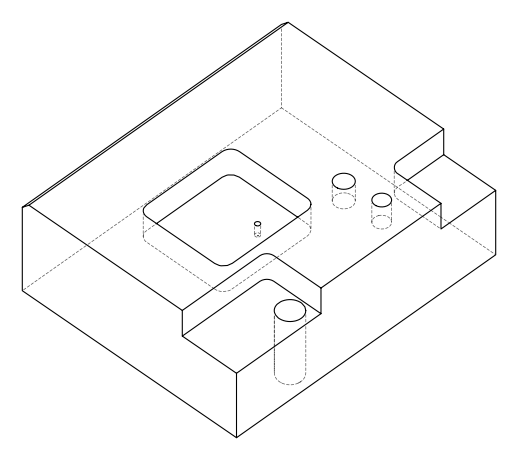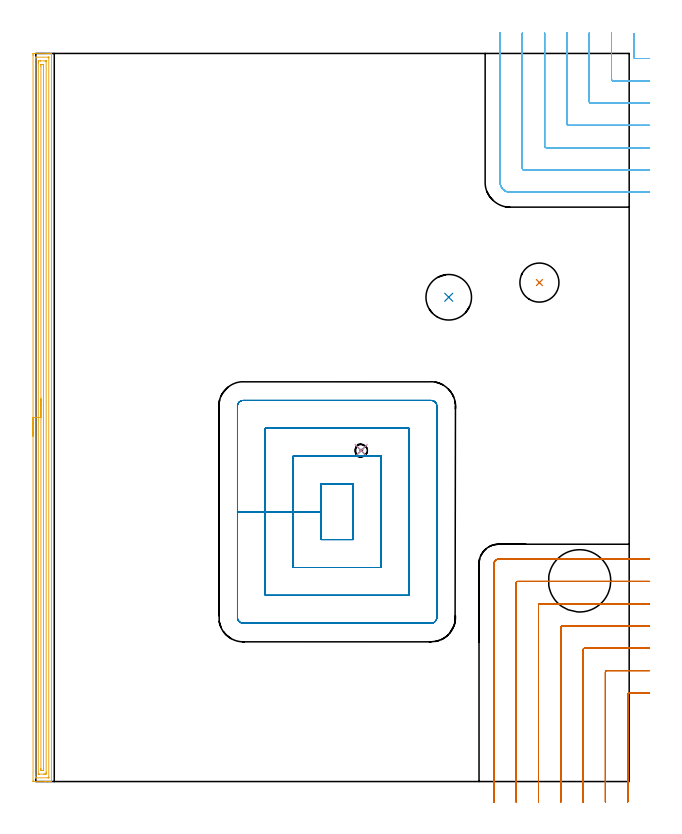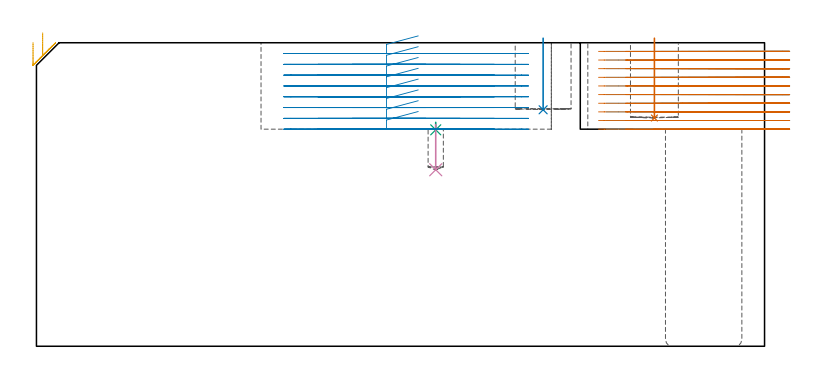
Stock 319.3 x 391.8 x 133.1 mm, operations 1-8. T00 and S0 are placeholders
(PLAN: 9 operations, 7 tool changes, 75.4 min)
(1 INDEXABLE_INSERT_DRILL_BLIND_HOLE_FROM_SOLID | STEP1POCKET | NXT0302_013 | 0.14 min | 11330 mm3)
(2 INDEXABLE_INSERT_DRILL_BLIND_HOLE_FROM_SOLID_1 | STEP1POCKET_2 | NXT0302_020 | 0.13 min | 13710 mm3)
(3 SPOT_DRILL | STEP1POCKET_1 | NXT0321_9005460120000 | 0.04 min | 4150 mm3)
(4 DRILL_BLIND_HOLE_INTO_CENTER | STEP1POCKET_1 | NXT0301_038 | 0.09 min | 611 mm3)
(5 AREA_MILL | FG_CHAMFER_SURFACE | UGT0205_001 | 12.75 min | 19198 mm3)
(6 MILL_CORNER_NOTCH_RECTANGULAR | CORNER_NOTCH_RECTANGULAR | NXT0201_012 | Follow Part, ap 4, ae 75% | 14.84 min | 241458 mm3)
(7 MILL_CORNER_NOTCH_RECTANGULAR_1 | CORNER_NOTCH_RECTANGULAR_1 | NXT0201_012 | Follow Part, ap 4, ae 75% | 21.91 min | 390198 mm3)
(8 MILL_RECTANGULAR_POCKET | POCKET_RECTANGULAR_STRAIGHT | UGT0201_094 | Follow Part, ap 5, ae 75% | 19.22 min | 665271 mm3)
(9 MILL_THROUGH_HOLE_FROM_SOLID_MATERIAL | STEP1HOLE | NXT0201_007 | Circular | 6.29 min | 83549 mm3)
(TOOL NXT0302_013 | Index. Insert Drill 21mm [880-D2100L25-05] | D21 PA176 FL105 Z2)
(TOOL NXT0302_020 | Index. Insert Drill 24.5mm [880-D2450L25-03] | D24.5 PA176 FL74 Z2)
(TOOL NXT0321_9005460120000 | NC Spot Drill, 142deg, 12mm, Carbide, Uncoated | D12 PA142 FL30 Z2)
(TOOL NXT0301_038 | Carbide Drill 6.7mm [860.1-0670-034A1-MM 2214] | D6.7 PA140 FL53 Z2)
(TOOL UGT0205_001 | Chamfer Mill 20 x 3 x 45 deg. | D20 FL50 Z2)
(TOOL NXT0201_012 | ENDMILL 16mm [2P460-1600-NA 1630] | D16 FL38 Z6)
(TOOL UGT0201_094 | End mill 20 mm | D20 FL38 Z4)
(TOOL NXT0201_007 | ENDMILL 25mm [R216.25-25050GCK54P 1620] | D25 R3 FL54 Z5)
(OP 1 INDEXABLE_INSERT_DRILL_BLIND_HOLE_FROM_SOLID)
G17 G21 G94 G90
T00 M6
G54
G17 G0 G90 X271. Y268.5 S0 M3
G43 Z143.1 H1
G94 G81 G98 Z100.1 F250. R135.1
G80
M5
M2
(OP 2 INDEXABLE_INSERT_DRILL_BLIND_HOLE_FROM_SOLID_1)
G17 G21 G94 G90
T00 M6
G54
G17 G0 G90 X222.2 Y260.6 S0 M3
G43 Z143.1 H1
G94 G81 G98 Z103.7 F250. R135.1
G80
M5
M2
(OP 3 SPOT_DRILL)
G17 G21 G94 G90
T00 M6
G54
G17 G0 G90 X175.1 Y178.1 S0 M3
G43 Z143.1 H0
G94 G81 G98 Z94.912 F250. R98.2
G80
M5
M2
(OP 4 DRILL_BLIND_HOLE_INTO_CENTER)
G17 G21 G94 G90
T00 M6
G54
G17 G0 G90 X175.1 Y178.1 S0 M3
G43 Z143.1 H1
G94 G81 G98 Z77.4 F250. R97.2
G80
M5
M2
(OP 5 AREA_MILL)
G17 G21 G94 G90
T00 M6
G54
G17 G0 G90 X-1.5 Y185.9 S1061 M3
G43 Z143.1 H0
Z133.2
G94 G1 Y185.938 Z132.328 F250.
Y186.052 Z131.463
Y186.241 Z130.612
Y186.503 Z129.78
Y186.837 Z128.974
Y187.24 Z128.2
Y187.708 Z127.464
Y188.24 Z126.772
Y188.829 Z126.129
Y189.472 Z125.54
Y190.164 Z125.008
Y190.9 Z124.54
Y191.674 Z124.137
Y192.48 Z123.803
Y193.312 Z123.541
Y194.164 Z123.352
Y195.028 Z123.238
Y195.9 Z123.2
Y390.806
X-1.499 Y391.177 Z123.201
X-1.495 Y391.695 Z123.203
X-1.492 Y391.791 Z123.206
X-0.981 Y391.8 Z123.716
X5.222 Z129.917
X6.645 Z131.342
X6.995 Z131.69
X7.694 Z132.394
X7.991 Z132.69
X8.371 Y391.793 Z133.063
X8.397 Y391.79 Z133.088
X8.4 Y391.624 Z133.1
Y0.176
X8.397 Y0.01 Z133.088
X8.371 Y0.008 Z133.063
X7.991 Y0. Z132.69
X7.694 Z132.394
X6.995 Z131.69
X5.759 Z130.456
X5.222 Z129.917
X4.605 Z129.3
X-1.25 Y0.001 Z123.447
X-1.492 Y0.01 Z123.206
X-1.499 Y0.252 Z123.199
Y0.271
X-1.5 Y195.9 Z123.2
X-0.086 Z124.614
Y389.38
X-0.084 Y389.61 Z124.616
X-0.082 Y389.721 Z124.618
X-0.079 Y389.773 Z124.621
X-0.073 Y389.79 Z124.627
X-0.023 Y389.792 Z124.677
X0.385 Y389.799 Z125.085
X6.588 Y389.8 Z131.288
X6.848 Y389.796 Z131.548
X6.962 Y389.791 Z131.662
X6.979 Y389.789 Z131.679
X6.981 Y389.771 Z131.681
X6.984 Y389.719 Z131.684
X6.985 Y389.612 Z131.685
X6.986 Y389.399 Z131.686
Y2.42
X6.984 Y2.19 Z131.684
X6.982 Y2.079 Z131.682
X6.979 Y2.027 Z131.679
X6.973 Y2.01 Z131.673
X6.923 Y2.008 Z131.623
X6.515 Y2.001 Z131.215
X0.312 Y2. Z125.012
X0.052 Y2.004 Z124.752
X-0.062 Y2.009 Z124.638
X-0.079 Y2.011 Z124.621
X-0.081 Y2.029 Z124.619
X-0.084 Y2.081 Z124.616
X-0.085 Y2.188 Z124.615
X-0.086 Y2.401 Z124.614
Y195.9
X1.328 Z126.028
X1.329 Y386.708 Z126.029
Y387.059
X1.333 Y387.602 Z126.033
X1.335 Y387.769 Z126.035
X1.49 Y387.791 Z126.19
X1.677 Y387.795 Z126.377
X2.368 Y387.8 Z127.068
X2.564 Z127.264
X5.026 Z129.726
X5.222 Y387.799 Z129.922
X5.419 Y387.797 Z130.119
X5.549 Y387.792 Z130.249
X5.566 Y387.79 Z130.266
X5.568 Y387.785 Z130.268
X5.57 Y387.762 Z130.27
X5.571 Y387.719 Z130.271
Y387.602
Y5.092
X5.57 Y4.741 Z130.27
X5.566 Y4.198 Z130.266
X5.565 Y4.031 Z130.265
X5.41 Y4.009 Z130.11
X5.222 Y4.005 Z129.922
X4.532 Y4. Z129.232
X4.336 Z129.036
X1.874 Z126.574
X1.677 Y4.001 Z126.377
X1.481 Y4.003 Z126.181
X1.351 Y4.008 Z126.051
X1.334 Y4.01 Z126.034
X1.332 Y4.015 Z126.032
X1.33 Y4.038 Z126.03
X1.329 Y4.081 Z126.029
X1.328 Y4.198 Z126.028
Y195.9
X2.743 Z127.443
Y384.921
X2.745 Y385.632 Z127.445
X2.747 Y385.736 Z127.447
X2.749 Y385.789 Z127.449
X2.796 Y385.791 Z127.496
X3.014 Y385.796 Z127.714
X3.464 Y385.8 Z128.164
X3.89 Y385.796 Z128.59
X4.102 Y385.792 Z128.802
X4.149 Y385.79 Z128.849
X4.152 Y385.754 Z128.852
X4.154 Y385.69 Z128.854
X4.157 Y385.102 Z128.857
Y384.921
Y6.879
X4.155 Y6.168 Z128.855
X4.153 Y6.064 Z128.853
X4.151 Y6.011 Z128.851
X4.103 Y6.009 Z128.803
X3.886 Y6.004 Z128.586
X3.435 Y6. Z128.135
X3.01 Y6.004 Z127.71
X2.798 Y6.008 Z127.498
X2.751 Y6.01 Z127.451
X2.748 Y6.046 Z127.448
X2.746 Y6.11 Z127.446
X2.743 Y6.698 Z127.443
Y6.879
Y195.9
Y196.772 Z127.481
Y197.636 Z127.595
Y198.488 Z127.783
Y199.32 Z128.046
Y200.126 Z128.38
Y200.9 Z128.782
Y201.636 Z129.251
Y202.328 Z129.782
Y202.971 Z130.372
Y203.56 Z131.015
Y204.092 Z131.707
Y204.56 Z132.443
Y204.963 Z133.216
Y205.297 Z134.022
Y205.559 Z134.854
Y205.748 Z135.706
Y205.862 Z136.571
Y205.9 Z137.443
G0 Z143.1
M5
M2
(OP 6 MILL_CORNER_NOTCH_RECTANGULAR)
G17 G21 G94 G90
T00 M6
G54
G17 G0 G90 X321.8 Y402.399 S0 M3
G43 Z143.1 H1
Z129.31
G94 G1 Y399.399 F250.
Y389.894 F500.
G3 X322.594 Y389.1 R0.8
G1 X327.3
X330.3 F250.
G0 Z143.1
X309.8 Y402.8
Z129.31
G1 Y399.8
Y377.895 F500.
G3 X310.595 Y377.1 R0.8
G1 X327.3
X330.3 F250.
G0 Z143.1
X297.8 Y402.8
Z129.31
G1 Y399.8
Y365.895 F500.
G3 X298.595 Y365.1 R0.8
G1 X327.3
X330.3 F250.
G0 Z143.1
X285.8 Y402.8
Z129.31
G1 Y399.8
Y353.895 F500.
G3 X286.595 Y353.1 R0.8
G1 X327.3
X330.3 F250.
G0 Z143.1
X273.8 Y402.8
Z129.31
G1 Y399.8
Y341.896 F500.
G3 X274.596 Y341.1 R0.8
G1 X327.3
X330.3 F250.
G0 Z143.1
X261.8 Y402.8
Z129.31
G1 Y399.8
Y329.896 F500.
G3 X262.596 Y329.1 R0.8
G1 X327.3
X330.3 F250.
G0 Z143.1
X249.8 Y402.8
Z129.31
G1 Y399.8
Y322.5 F500.
G3 X255.2 Y317.1 R5.4
G1 X327.3
X330.3 F250.
G0 Z143.1
X321.8 Y402.399
Z125.52
G1 Y399.399
Y389.894 F500.
G3 X322.594 Y389.1 R0.8
G1 X327.3
X330.3 F250.
G0 Z143.1
X309.8 Y402.8
Z125.52
G1 Y399.8
Y377.895 F500.
G3 X310.595 Y377.1 R0.8
G1 X327.3
X330.3 F250.
G0 Z143.1
X297.8 Y402.8
Z125.52
G1 Y399.8
Y365.895 F500.
G3 X298.595 Y365.1 R0.8
G1 X327.3
X330.3 F250.
G0 Z143.1
X285.8 Y402.8
Z125.52
G1 Y399.8
Y353.895 F500.
G3 X286.595 Y353.1 R0.8
G1 X327.3
X330.3 F250.
G0 Z143.1
X273.8 Y402.8
Z125.52
G1 Y399.8
Y341.896 F500.
G3 X274.596 Y341.1 R0.8
G1 X327.3
X330.3 F250.
G0 Z143.1
X261.8 Y402.8
Z125.52
G1 Y399.8
Y329.896 F500.
G3 X262.596 Y329.1 R0.8
G1 X327.3
X330.3 F250.
G0 Z143.1
X249.8 Y402.8
Z125.52
G1 Y399.8
Y322.5 F500.
G3 X255.2 Y317.1 R5.4
G1 X327.3
X330.3 F250.
G0 Z143.1
X321.8 Y402.399
Z121.73
G1 Y399.399
Y389.894 F500.
G3 X322.594 Y389.1 R0.8
G1 X327.3
X330.3 F250.
G0 Z143.1
X309.8 Y402.8
Z121.73
G1 Y399.8
Y377.895 F500.
G3 X310.595 Y377.1 R0.8
G1 X327.3
X330.3 F250.
G0 Z143.1
X297.8 Y402.8
Z121.73
G1 Y399.8
Y365.895 F500.
G3 X298.595 Y365.1 R0.8
G1 X327.3
X330.3 F250.
G0 Z143.1
X285.8 Y402.8
Z121.73
G1 Y399.8
Y353.895 F500.
G3 X286.595 Y353.1 R0.8
G1 X327.3
X330.3 F250.
G0 Z143.1
X273.8 Y402.8
Z121.73
G1 Y399.8
Y341.896 F500.
G3 X274.596 Y341.1 R0.8
G1 X327.3
X330.3 F250.
G0 Z143.1
X261.8 Y402.8
Z121.73
G1 Y399.8
Y329.896 F500.
G3 X262.596 Y329.1 R0.8
G1 X327.3
X330.3 F250.
G0 Z143.1
X249.8 Y402.8
Z121.73
G1 Y399.8
Y322.5 F500.
G3 X255.2 Y317.1 R5.4
G1 X327.3
X330.3 F250.
G0 Z143.1
X321.8 Y402.399
Z117.94
G1 Y399.399
Y389.894 F500.
G3 X322.594 Y389.1 R0.8
G1 X327.3
X330.3 F250.
G0 Z143.1
X309.8 Y402.8
Z117.94
G1 Y399.8
Y377.895 F500.
G3 X310.595 Y377.1 R0.8
G1 X327.3
X330.3 F250.
G0 Z143.1
X297.8 Y402.8
Z117.94
G1 Y399.8
Y365.895 F500.
G3 X298.595 Y365.1 R0.8
G1 X327.3
X330.3 F250.
G0 Z143.1
X285.8 Y402.8
Z117.94
G1 Y399.8
Y353.895 F500.
G3 X286.595 Y353.1 R0.8
G1 X327.3
X330.3 F250.
G0 Z143.1
X273.8 Y402.8
Z117.94
G1 Y399.8
Y341.896 F500.
G3 X274.596 Y341.1 R0.8
G1 X327.3
X330.3 F250.
G0 Z143.1
X261.8 Y402.8
Z117.94
G1 Y399.8
Y329.896 F500.
G3 X262.596 Y329.1 R0.8
G1 X327.3
X330.3 F250.
G0 Z143.1
X249.8 Y402.8
Z117.94
G1 Y399.8
Y322.5 F500.
G3 X255.2 Y317.1 R5.4
G1 X327.3
X330.3 F250.
G0 Z143.1
X321.8 Y402.399
Z114.15
G1 Y399.399
Y389.894 F500.
G3 X322.594 Y389.1 R0.8
G1 X327.3
X330.3 F250.
G0 Z143.1
X309.8 Y402.8
Z114.15
G1 Y399.8
Y377.895 F500.
G3 X310.595 Y377.1 R0.8
G1 X327.3
X330.3 F250.
G0 Z143.1
X297.8 Y402.8
Z114.15
G1 Y399.8
Y365.895 F500.
G3 X298.595 Y365.1 R0.8
G1 X327.3
X330.3 F250.
G0 Z143.1
X285.8 Y402.8
Z114.15
G1 Y399.8
Y353.895 F500.
G3 X286.595 Y353.1 R0.8
G1 X327.3
X330.3 F250.
G0 Z143.1
X273.8 Y402.8
Z114.15
G1 Y399.8
Y341.896 F500.
G3 X274.596 Y341.1 R0.8
G1 X327.3
X330.3 F250.
G0 Z143.1
X261.8 Y402.8
Z114.15
G1 Y399.8
Y329.896 F500.
G3 X262.596 Y329.1 R0.8
G1 X327.3
X330.3 F250.
G0 Z143.1
X249.8 Y402.8
Z114.15
G1 Y399.8
Y322.5 F500.
G3 X255.2 Y317.1 R5.4
G1 X327.3
X330.3 F250.
G0 Z143.1
X321.8 Y402.399
Z110.36
G1 Y399.399
Y389.894 F500.
G3 X322.594 Y389.1 R0.8
G1 X327.3
X330.3 F250.
G0 Z143.1
X309.8 Y402.8
Z110.36
G1 Y399.8
Y377.895 F500.
G3 X310.595 Y377.1 R0.8
G1 X327.3
X330.3 F250.
G0 Z143.1
X297.8 Y402.8
Z110.36
G1 Y399.8
Y365.895 F500.
G3 X298.595 Y365.1 R0.8
G1 X327.3
X330.3 F250.
G0 Z143.1
X285.8 Y402.8
Z110.36
G1 Y399.8
Y353.895 F500.
G3 X286.595 Y353.1 R0.8
G1 X327.3
X330.3 F250.
G0 Z143.1
X273.8 Y402.8
Z110.36
G1 Y399.8
Y341.896 F500.
G3 X274.596 Y341.1 R0.8
G1 X327.3
X330.3 F250.
G0 Z143.1
X261.8 Y402.8
Z110.36
G1 Y399.8
Y329.896 F500.
G3 X262.596 Y329.1 R0.8
G1 X327.3
X330.3 F250.
G0 Z143.1
X249.8 Y402.8
Z110.36
G1 Y399.8
Y322.5 F500.
G3 X255.2 Y317.1 R5.4
G1 X327.3
X330.3 F250.
G0 Z143.1
X321.8 Y402.399
Z106.57
G1 Y399.399
Y389.894 F500.
G3 X322.594 Y389.1 R0.8
G1 X327.3
X330.3 F250.
G0 Z143.1
X309.8 Y402.8
Z106.57
G1 Y399.8
Y377.895 F500.
G3 X310.595 Y377.1 R0.8
G1 X327.3
X330.3 F250.
G0 Z143.1
X297.8 Y402.8
Z106.57
G1 Y399.8
Y365.895 F500.
G3 X298.595 Y365.1 R0.8
G1 X327.3
X330.3 F250.
G0 Z143.1
X285.8 Y402.8
Z106.57
G1 Y399.8
Y353.895 F500.
G3 X286.595 Y353.1 R0.8
G1 X327.3
X330.3 F250.
G0 Z143.1
X273.8 Y402.8
Z106.57
G1 Y399.8
Y341.896 F500.
G3 X274.596 Y341.1 R0.8
G1 X327.3
X330.3 F250.
G0 Z143.1
X261.8 Y402.8
Z106.57
G1 Y399.8
Y329.896 F500.
G3 X262.596 Y329.1 R0.8
G1 X327.3
X330.3 F250.
G0 Z143.1
X249.8 Y402.8
Z106.57
G1 Y399.8
Y322.5 F500.
G3 X255.2 Y317.1 R5.4
G1 X327.3
X330.3 F250.
G0 Z143.1
X321.8 Y402.399
Z102.78
G1 Y399.399
Y389.894 F500.
G3 X322.594 Y389.1 R0.8
G1 X327.3
X330.3 F250.
G0 Z143.1
X309.8 Y402.8
Z102.78
G1 Y399.8
Y377.895 F500.
G3 X310.595 Y377.1 R0.8
G1 X327.3
X330.3 F250.
G0 Z143.1
X297.8 Y402.8
Z102.78
G1 Y399.8
Y365.895 F500.
G3 X298.595 Y365.1 R0.8
G1 X327.3
X330.3 F250.
G0 Z143.1
X285.8 Y402.8
Z102.78
G1 Y399.8
Y353.895 F500.
G3 X286.595 Y353.1 R0.8
G1 X327.3
X330.3 F250.
G0 Z143.1
X273.8 Y402.8
Z102.78
G1 Y399.8
Y341.896 F500.
G3 X274.596 Y341.1 R0.8
G1 X327.3
X330.3 F250.
G0 Z143.1
X261.8 Y402.8
Z102.78
G1 Y399.8
Y329.896 F500.
G3 X262.596 Y329.1 R0.8
G1 X327.3
X330.3 F250.
G0 Z143.1
X249.8 Y402.8
Z102.78
G1 Y399.8
Y322.5 F500.
G3 X255.2 Y317.1 R5.4
G1 X327.3
X330.3 F250.
G0 Z143.1
X321.8 Y402.399
Z98.99
G1 Y399.399
Y389.894 F500.
G3 X322.594 Y389.1 R0.8
G1 X327.3
X330.3 F250.
G0 Z143.1
X309.8 Y402.8
Z98.99
G1 Y399.8
Y377.895 F500.
G3 X310.595 Y377.1 R0.8
G1 X327.3
X330.3 F250.
G0 Z143.1
X297.8 Y402.8
Z98.99
G1 Y399.8
Y365.895 F500.
G3 X298.595 Y365.1 R0.8
G1 X327.3
X330.3 F250.
G0 Z143.1
X285.8 Y402.8
Z98.99
G1 Y399.8
Y353.895 F500.
G3 X286.595 Y353.1 R0.8
G1 X327.3
X330.3 F250.
G0 Z143.1
X273.8 Y402.8
Z98.99
G1 Y399.8
Y341.896 F500.
G3 X274.596 Y341.1 R0.8
G1 X327.3
X330.3 F250.
G0 Z143.1
X261.8 Y402.8
Z98.99
G1 Y399.8
Y329.896 F500.
G3 X262.596 Y329.1 R0.8
G1 X327.3
X330.3 F250.
G0 Z143.1
X249.8 Y402.8
Z98.99
G1 Y399.8
Y322.5 F500.
G3 X255.2 Y317.1 R5.4
G1 X327.3
X330.3 F250.
G0 Z143.1
X321.8 Y402.399
Z95.2
G1 Y399.399
Y389.894 F500.
G3 X322.594 Y389.1 R0.8
G1 X327.3
X330.3 F250.
G0 Z143.1
X309.8 Y402.8
Z95.2
G1 Y399.8
Y377.895 F500.
G3 X310.595 Y377.1 R0.8
G1 X327.3
X330.3 F250.
G0 Z143.1
X297.8 Y402.8
Z95.2
G1 Y399.8
Y365.895 F500.
G3 X298.595 Y365.1 R0.8
G1 X327.3
X330.3 F250.
G0 Z143.1
X285.8 Y402.8
Z95.2
G1 Y399.8
Y353.895 F500.
G3 X286.595 Y353.1 R0.8
G1 X327.3
X330.3 F250.
G0 Z143.1
X273.8 Y402.8
Z95.2
G1 Y399.8
Y341.896 F500.
G3 X274.596 Y341.1 R0.8
G1 X327.3
X330.3 F250.
G0 Z143.1
X261.8 Y402.8
Z95.2
G1 Y399.8
Y329.896 F500.
G3 X262.596 Y329.1 R0.8
G1 X327.3
X330.3 F250.
G0 Z143.1
X249.8 Y402.8
Z95.2
G1 Y399.8
Y322.5 F500.
G3 X255.2 Y317.1 R5.4
G1 X327.3
X330.3 F250.
G0 Z143.1
M5
M2
(OP 7 MILL_CORNER_NOTCH_RECTANGULAR_1)
G17 G21 G94 G90
T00 M6
G54
G17 G0 G90 X330.3 Y47.7 S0 M3
G43 Z143.1 H1
Z129.31
G94 G1 X327.3 F250.
X319.294 F500.
G3 X318.5 Y46.906 R0.8
G1 Y-8.
Y-11. F250.
G0 Z143.1
X330.3 Y59.7
Z129.31
G1 X327.3
X307.294 F500.
G3 X306.5 Y58.906 R0.8
G1 Y-8.
Y-11. F250.
G0 Z143.1
X330.3 Y71.7
Z129.31
G1 X327.3
X295.295 F500.
G3 X294.5 Y70.905 R0.8
G1 Y-8.
Y-11. F250.
G0 Z143.1
X330.3 Y83.7
Z129.31
G1 X327.3
X283.295 F500.
G3 X282.5 Y82.905 R0.8
G1 Y-8.
Y-11. F250.
G0 Z143.1
X330.3 Y95.7
Z129.31
G1 X327.3
X271.295 F500.
G3 X270.5 Y94.905 R0.8
G1 Y-8.
Y-11. F250.
G0 Z143.1
X330.3 Y107.7
Z129.31
G1 X327.3
X259.296 F500.
G3 X258.5 Y106.904 R0.8
G1 Y-8.
Y-11. F250.
G0 Z143.1
X330.3 Y119.7
Z129.31
G1 X327.3
X249. F500.
G3 X246.5 Y117.2 R2.5
G1 Y-8.
Y-11. F250.
G0 Z143.1
X330.3 Y47.7
Z125.52
G1 X327.3
X319.294 F500.
G3 X318.5 Y46.906 R0.8
G1 Y-8.
Y-11. F250.
G0 Z143.1
X330.3 Y59.7
Z125.52
G1 X327.3
X307.294 F500.
G3 X306.5 Y58.906 R0.8
G1 Y-8.
Y-11. F250.
G0 Z143.1
X330.3 Y71.7
Z125.52
G1 X327.3
X295.295 F500.
G3 X294.5 Y70.905 R0.8
G1 Y-8.
Y-11. F250.
G0 Z143.1
X330.3 Y83.7
Z125.52
G1 X327.3
X283.295 F500.
G3 X282.5 Y82.905 R0.8
G1 Y-8.
Y-11. F250.
G0 Z143.1
X330.3 Y95.7
Z125.52
G1 X327.3
X271.295 F500.
G3 X270.5 Y94.905 R0.8
G1 Y-8.
Y-11. F250.
G0 Z143.1
X330.3 Y107.7
Z125.52
G1 X327.3
X259.296 F500.
G3 X258.5 Y106.904 R0.8
G1 Y-8.
Y-11. F250.
G0 Z143.1
X330.3 Y119.7
Z125.52
G1 X327.3
X249. F500.
G3 X246.5 Y117.2 R2.5
G1 Y-8.
Y-11. F250.
G0 Z143.1
X330.3 Y47.7
Z121.73
G1 X327.3
X319.294 F500.
G3 X318.5 Y46.906 R0.8
G1 Y-8.
Y-11. F250.
G0 Z143.1
X330.3 Y59.7
Z121.73
G1 X327.3
X307.294 F500.
G3 X306.5 Y58.906 R0.8
G1 Y-8.
Y-11. F250.
G0 Z143.1
X330.3 Y71.7
Z121.73
G1 X327.3
X295.295 F500.
G3 X294.5 Y70.905 R0.8
G1 Y-8.
Y-11. F250.
G0 Z143.1
X330.3 Y83.7
Z121.73
G1 X327.3
X283.295 F500.
G3 X282.5 Y82.905 R0.8
G1 Y-8.
Y-11. F250.
G0 Z143.1
X330.3 Y95.7
Z121.73
G1 X327.3
X271.295 F500.
G3 X270.5 Y94.905 R0.8
G1 Y-8.
Y-11. F250.
G0 Z143.1
X330.3 Y107.7
Z121.73
G1 X327.3
X259.296 F500.
G3 X258.5 Y106.904 R0.8
G1 Y-8.
Y-11. F250.
G0 Z143.1
X330.3 Y119.7
Z121.73
G1 X327.3
X249. F500.
G3 X246.5 Y117.2 R2.5
G1 Y-8.
Y-11. F250.
G0 Z143.1
X330.3 Y47.7
Z117.94
G1 X327.3
X319.294 F500.
G3 X318.5 Y46.906 R0.8
G1 Y-8.
Y-11. F250.
G0 Z143.1
X330.3 Y59.7
Z117.94
G1 X327.3
X307.294 F500.
G3 X306.5 Y58.906 R0.8
G1 Y-8.
Y-11. F250.
G0 Z143.1
X330.3 Y71.7
Z117.94
G1 X327.3
X295.295 F500.
G3 X294.5 Y70.905 R0.8
G1 Y-8.
Y-11. F250.
G0 Z143.1
X330.3 Y83.7
Z117.94
G1 X327.3
X283.295 F500.
G3 X282.5 Y82.905 R0.8
G1 Y-8.
Y-11. F250.
G0 Z143.1
X330.3 Y95.7
Z117.94
G1 X327.3
X271.295 F500.
G3 X270.5 Y94.905 R0.8
G1 Y-8.
Y-11. F250.
G0 Z143.1
X330.3 Y107.7
Z117.94
G1 X327.3
X259.296 F500.
G3 X258.5 Y106.904 R0.8
G1 Y-8.
Y-11. F250.
G0 Z143.1
X330.3 Y119.7
Z117.94
G1 X327.3
X249. F500.
G3 X246.5 Y117.2 R2.5
G1 Y-8.
Y-11. F250.
G0 Z143.1
X330.3 Y47.7
Z114.15
G1 X327.3
X319.294 F500.
G3 X318.5 Y46.906 R0.8
G1 Y-8.
Y-11. F250.
G0 Z143.1
X330.3 Y59.7
Z114.15
G1 X327.3
X307.294 F500.
G3 X306.5 Y58.906 R0.8
G1 Y-8.
Y-11. F250.
G0 Z143.1
X330.3 Y71.7
Z114.15
G1 X327.3
X295.295 F500.
G3 X294.5 Y70.905 R0.8
G1 Y-8.
Y-11. F250.
G0 Z143.1
X330.3 Y83.7
Z114.15
G1 X327.3
X283.295 F500.
G3 X282.5 Y82.905 R0.8
G1 Y-8.
Y-11. F250.
G0 Z143.1
X330.3 Y95.7
Z114.15
G1 X327.3
X271.295 F500.
G3 X270.5 Y94.905 R0.8
G1 Y-8.
Y-11. F250.
G0 Z143.1
X330.3 Y107.7
Z114.15
G1 X327.3
X259.296 F500.
G3 X258.5 Y106.904 R0.8
G1 Y-8.
Y-11. F250.
G0 Z143.1
X330.3 Y119.7
Z114.15
G1 X327.3
X249. F500.
G3 X246.5 Y117.2 R2.5
G1 Y-8.
Y-11. F250.
G0 Z143.1
X330.3 Y47.7
Z110.36
G1 X327.3
X319.294 F500.
G3 X318.5 Y46.906 R0.8
G1 Y-8.
Y-11. F250.
G0 Z143.1
X330.3 Y59.7
Z110.36
G1 X327.3
X307.294 F500.
G3 X306.5 Y58.906 R0.8
G1 Y-8.
Y-11. F250.
G0 Z143.1
X330.3 Y71.7
Z110.36
G1 X327.3
X295.295 F500.
G3 X294.5 Y70.905 R0.8
G1 Y-8.
Y-11. F250.
G0 Z143.1
X330.3 Y83.7
Z110.36
G1 X327.3
X283.295 F500.
G3 X282.5 Y82.905 R0.8
G1 Y-8.
Y-11. F250.
G0 Z143.1
X330.3 Y95.7
Z110.36
G1 X327.3
X271.295 F500.
G3 X270.5 Y94.905 R0.8
G1 Y-8.
Y-11. F250.
G0 Z143.1
X330.3 Y107.7
Z110.36
G1 X327.3
X259.296 F500.
G3 X258.5 Y106.904 R0.8
G1 Y-8.
Y-11. F250.
G0 Z143.1
X330.3 Y119.7
Z110.36
G1 X327.3
X249. F500.
G3 X246.5 Y117.2 R2.5
G1 Y-8.
Y-11. F250.
G0 Z143.1
X330.3 Y47.7
Z106.57
G1 X327.3
X319.294 F500.
G3 X318.5 Y46.906 R0.8
G1 Y-8.
Y-11. F250.
G0 Z143.1
X330.3 Y59.7
Z106.57
G1 X327.3
X307.294 F500.
G3 X306.5 Y58.906 R0.8
G1 Y-8.
Y-11. F250.
G0 Z143.1
X330.3 Y71.7
Z106.57
G1 X327.3
X295.295 F500.
G3 X294.5 Y70.905 R0.8
G1 Y-8.
Y-11. F250.
G0 Z143.1
X330.3 Y83.7
Z106.57
G1 X327.3
X283.295 F500.
G3 X282.5 Y82.905 R0.8
G1 Y-8.
Y-11. F250.
G0 Z143.1
X330.3 Y95.7
Z106.57
G1 X327.3
X271.295 F500.
G3 X270.5 Y94.905 R0.8
G1 Y-8.
Y-11. F250.
G0 Z143.1
X330.3 Y107.7
Z106.57
G1 X327.3
X259.296 F500.
G3 X258.5 Y106.904 R0.8
G1 Y-8.
Y-11. F250.
G0 Z143.1
X330.3 Y119.7
Z106.57
G1 X327.3
X249. F500.
G3 X246.5 Y117.2 R2.5
G1 Y-8.
Y-11. F250.
G0 Z143.1
X330.3 Y47.7
Z102.78
G1 X327.3
X319.294 F500.
G3 X318.5 Y46.906 R0.8
G1 Y-8.
Y-11. F250.
G0 Z143.1
X330.3 Y59.7
Z102.78
G1 X327.3
X307.294 F500.
G3 X306.5 Y58.906 R0.8
G1 Y-8.
Y-11. F250.
G0 Z143.1
X330.3 Y71.7
Z102.78
G1 X327.3
X295.295 F500.
G3 X294.5 Y70.905 R0.8
G1 Y-8.
Y-11. F250.
G0 Z143.1
X330.3 Y83.7
Z102.78
G1 X327.3
X283.295 F500.
G3 X282.5 Y82.905 R0.8
G1 Y-8.
Y-11. F250.
G0 Z143.1
X330.3 Y95.7
Z102.78
G1 X327.3
X271.295 F500.
G3 X270.5 Y94.905 R0.8
G1 Y-8.
Y-11. F250.
G0 Z143.1
X330.3 Y107.7
Z102.78
G1 X327.3
X259.296 F500.
G3 X258.5 Y106.904 R0.8
G1 Y-8.
Y-11. F250.
G0 Z143.1
X330.3 Y119.7
Z102.78
G1 X327.3
X249. F500.
G3 X246.5 Y117.2 R2.5
G1 Y-8.
Y-11. F250.
G0 Z143.1
X330.3 Y47.7
Z98.99
G1 X327.3
X319.294 F500.
G3 X318.5 Y46.906 R0.8
G1 Y-8.
Y-11. F250.
G0 Z143.1
X330.3 Y59.7
Z98.99
G1 X327.3
X307.294 F500.
G3 X306.5 Y58.906 R0.8
G1 Y-8.
Y-11. F250.
G0 Z143.1
X330.3 Y71.7
Z98.99
G1 X327.3
X295.295 F500.
G3 X294.5 Y70.905 R0.8
G1 Y-8.
Y-11. F250.
G0 Z143.1
X330.3 Y83.7
Z98.99
G1 X327.3
X283.295 F500.
G3 X282.5 Y82.905 R0.8
G1 Y-8.
Y-11. F250.
G0 Z143.1
X330.3 Y95.7
Z98.99
G1 X327.3
X271.295 F500.
G3 X270.5 Y94.905 R0.8
G1 Y-8.
Y-11. F250.
G0 Z143.1
X330.3 Y107.7
Z98.99
G1 X327.3
X259.296 F500.
G3 X258.5 Y106.904 R0.8
G1 Y-8.
Y-11. F250.
G0 Z143.1
X330.3 Y119.7
Z98.99
G1 X327.3
X249. F500.
G3 X246.5 Y117.2 R2.5
G1 Y-8.
Y-11. F250.
G0 Z143.1
X330.3 Y47.7
Z95.2
G1 X327.3
X319.294 F500.
G3 X318.5 Y46.906 R0.8
G1 Y-8.
Y-11. F250.
G0 Z143.1
X330.3 Y59.7
Z95.2
G1 X327.3
X307.294 F500.
G3 X306.5 Y58.906 R0.8
G1 Y-8.
Y-11. F250.
G0 Z143.1
X330.3 Y71.7
Z95.2
G1 X327.3
X295.295 F500.
G3 X294.5 Y70.905 R0.8
G1 Y-8.
Y-11. F250.
G0 Z143.1
X330.3 Y83.7
Z95.2
G1 X327.3
X283.295 F500.
G3 X282.5 Y82.905 R0.8
G1 Y-8.
Y-11. F250.
G0 Z143.1
X330.3 Y95.7
Z95.2
G1 X327.3
X271.295 F500.
G3 X270.5 Y94.905 R0.8
G1 Y-8.
Y-11. F250.
G0 Z143.1
X330.3 Y107.7
Z95.2
G1 X327.3
X259.296 F500.
G3 X258.5 Y106.904 R0.8
G1 Y-8.
Y-11. F250.
G0 Z143.1
X330.3 Y119.7
Z95.2
G1 X327.3
X249. F500.
G3 X246.5 Y117.2 R2.5
G1 Y-8.
Y-11. F250.
G0 Z143.1
M5
M2
(OP 8 MILL_RECTANGULAR_POCKET)
G17 G21 G94 G90
T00 M6
G54
G17 G0 G90 X167.427 Y160.1 S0 M3
G43 Z143.1 H0
Z136.1
G94 G1 X153.5 Z132.368 F250.
Y145.15 Z128.362
Y130.2 F500.
X170.8
Y160.1
X153.5
Y145.15
X138.5
Y115.2
X185.8
Y175.1
X138.5
Y145.15
X123.5
Y100.2
X200.8
Y190.1
X123.5
Y145.15
X108.5
Y88.3
G3 X111.6 Y85.2 R3.1
G1 X212.7
G3 X215.8 Y88.3 R3.1
G1 Y202.
G3 X212.7 Y205.1 R3.1
G1 X111.6
G3 X108.5 Y202. R3.1
G1 Y145.15
Y144.15
G0 X167.427 Y160.1 Z131.362
G1 X153.5 Z127.631 F250.
Y145.15 Z123.625
Y130.2 F500.
X170.8
Y160.1
X153.5
Y145.15
X138.5
Y115.2
X185.8
Y175.1
X138.5
Y145.15
X123.5
Y100.2
X200.8
Y190.1
X123.5
Y145.15
X108.5
Y88.3
G3 X111.6 Y85.2 R3.1
G1 X212.7
G3 X215.8 Y88.3 R3.1
G1 Y202.
G3 X212.7 Y205.1 R3.1
G1 X111.6
G3 X108.5 Y202. R3.1
G1 Y145.15
Y144.15
G0 X167.427 Y160.1 Z126.625
G1 X153.5 Z122.893 F250.
Y145.15 Z118.887
Y130.2 F500.
X170.8
Y160.1
X153.5
Y145.15
X138.5
Y115.2
X185.8
Y175.1
X138.5
Y145.15
X123.5
Y100.2
X200.8
Y190.1
X123.5
Y145.15
X108.5
Y88.3
G3 X111.6 Y85.2 R3.1
G1 X212.7
G3 X215.8 Y88.3 R3.1
G1 Y202.
G3 X212.7 Y205.1 R3.1
G1 X111.6
G3 X108.5 Y202. R3.1
G1 Y145.15
Y144.15
G0 X167.427 Y160.1 Z121.887
G1 X153.5 Z118.156 F250.
Y145.15 Z114.15
Y130.2 F500.
X170.8
Y160.1
X153.5
Y145.15
X138.5
Y115.2
X185.8
Y175.1
X138.5
Y145.15
X123.5
Y100.2
X200.8
Y190.1
X123.5
Y145.15
X108.5
Y88.3
G3 X111.6 Y85.2 R3.1
G1 X212.7
G3 X215.8 Y88.3 R3.1
G1 Y202.
G3 X212.7 Y205.1 R3.1
G1 X111.6
G3 X108.5 Y202. R3.1
G1 Y145.15
Y144.15
G0 X167.427 Y160.1 Z117.15
G1 X153.5 Z113.418 F250.
Y145.15 Z109.412
Y130.2 F500.
X170.8
Y160.1
X153.5
Y145.15
X138.5
Y115.2
X185.8
Y175.1
X138.5
Y145.15
X123.5
Y100.2
X200.8
Y190.1
X123.5
Y145.15
X108.5
Y88.3
G3 X111.6 Y85.2 R3.1
G1 X212.7
G3 X215.8 Y88.3 R3.1
G1 Y202.
G3 X212.7 Y205.1 R3.1
G1 X111.6
G3 X108.5 Y202. R3.1
G1 Y145.15
Y144.15
G0 X167.427 Y160.1 Z112.412
G1 X153.5 Z108.681 F250.
Y145.15 Z104.675
Y130.2 F500.
X170.8
Y160.1
X153.5
Y145.15
X138.5
Y115.2
X185.8
Y175.1
X138.5
Y145.15
X123.5
Y100.2
X200.8
Y190.1
X123.5
Y145.15
X108.5
Y88.3
G3 X111.6 Y85.2 R3.1
G1 X212.7
G3 X215.8 Y88.3 R3.1
G1 Y202.
G3 X212.7 Y205.1 R3.1
G1 X111.6
G3 X108.5 Y202. R3.1
G1 Y145.15
Y144.15
G0 X167.427 Y160.1 Z107.675
G1 X153.5 Z103.943 F250.
Y145.15 Z99.937
Y130.2 F500.
X170.8
Y160.1
X153.5
Y145.15
X138.5
Y115.2
X185.8
Y175.1
X138.5
Y145.15
X123.5
Y100.2
X200.8
Y190.1
X123.5
Y145.15
X108.5
Y88.3
G3 X111.6 Y85.2 R3.1
G1 X212.7
G3 X215.8 Y88.3 R3.1
G1 Y202.
G3 X212.7 Y205.1 R3.1
G1 X111.6
G3 X108.5 Y202. R3.1
G1 Y145.15
Y144.15
G0 X167.427 Y160.1 Z102.937
G1 X153.5 Z99.206 F250.
Y145.15 Z95.2
Y130.2 F500.
X170.8
Y160.1
X153.5
Y145.15
X138.5
Y115.2
X185.8
Y175.1
X138.5
Y145.15
X123.5
Y100.2
X200.8
Y190.1
X123.5
Y145.15
X108.5
Y88.3
G3 X111.6 Y85.2 R3.1
G1 X212.7
G3 X215.8 Y88.3 R3.1
G1 Y202.
G3 X212.7 Y205.1 R3.1
G1 X111.6
G3 X108.5 Y202. R3.1
G1 Y145.15
Y144.15
G0 Z143.1
M5
M2
